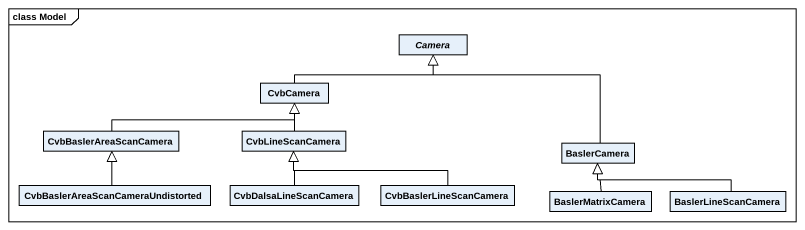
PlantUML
@startuml
mainframe class Model
hide circle
hide empty members
abstract class Camera
class CvbCamera
class CvbBaslerAreaScanCamera
class CvbLineScanCamera
class BaslerCamera
class "CvbBaslerAreaScanCameraUndistorted" as CvbBaslerAreaScanCameraUndis
class CvbDalsaLineScanCamera
class CvbBaslerLineScanCamera
class BaslerMatrixCamera
class BaslerLineScanCamera
CvbCamera -right-|> Camera
CvbBaslerAreaScanCamera -right-|> CvbCamera
CvbLineScanCamera -up-|> CvbCamera
BaslerCamera -up-|> Camera
CvbBaslerAreaScanCameraUndis -up-|> CvbBaslerAreaScanCamera
CvbDalsaLineScanCamera -up-|> CvbLineScanCamera
CvbBaslerLineScanCamera -left-|> CvbLineScanCamera
BaslerMatrixCamera -up-|> BaslerCamera
BaslerLineScanCamera -left-|> BaslerCamera
@enduml
